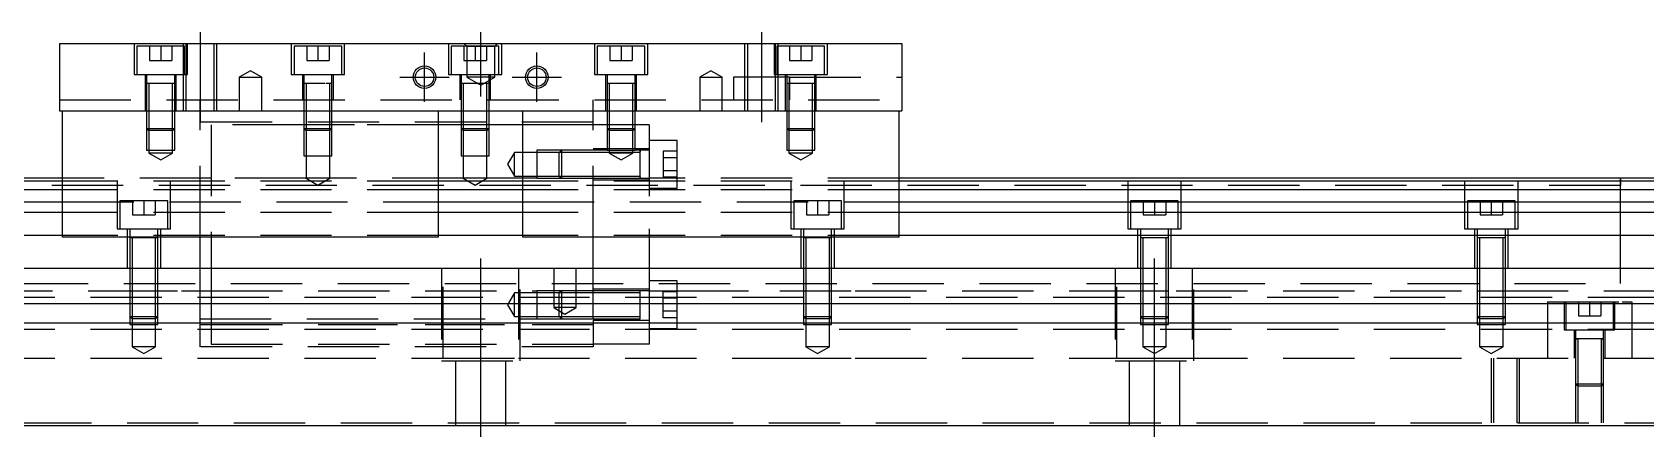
# Model space of a CAD drawing. Extents: x -20 to 741, y -255 to 102.
# Drawn here: x 180.1 to 467.5, y -233.5 to -161.5 of the extents above; entities that cross this region are included whole.
import ezdxf

# ---------------------------------------------------------------- set-up
doc = ezdxf.new("R2010")
doc.units = 0
doc.linetypes.add('CENTER', pattern=[50.8, 31.75, -6.35, 6.35, -6.35])
doc.linetypes.add('DASHED', pattern=[19.05, 12.7, -6.35])
doc.layers.get('0').update_dxf_attribs({"linetype": 'CONTINUOUS'})
doc.layers.add('CENTER', color=1, linetype='CENTER')

msp = doc.modelspace()

# ---------------------------------------------------------------- linework, layer by layer
at = {"color": 7, "linetype": 'CONTINUOUS'}
for p, q in [((185, -163.53), (185, -175.53)), ((185, -163.53), (335, -163.53)), ((335, -163.53), (335, -175.53)), ((185, -175.53), (335, -175.53)), ((185.5, -198.03), (185.5, -175.53)), ((252.5, -198.03), (252.5, -175.53)), ((267.5, -198.03), (267.5, -175.53)), ((334.5, -198.03), (334.5, -175.53)), ((288.4, -182.93), (288.4, -182.529994)), ((185.5, -188.03), (0, -188.03)), ((185.5, -189.569608), (0, -189.569608)), ((185.5, -187.53), (28, -187.53)), ((267.5, -188.03), (252.5, -188.03)), ((267.5, -189.569608), (252.5, -189.569608)), ((288.4, -187.530006), (288.4, -187.13)), ((463, -187.53), (334.5, -187.53)), ((520, -188.03), (334.5, -188.03)), ((520, -189.569608), (334.5, -189.569608)), ((463, -187.53), (462.995, -187.53)), ((463, -187.529994), (463, -188.03)), ((463, -187.530502), (463, -187.53)), ((463.005, -187.53), (463, -187.53)), ((472, -187.53), (463, -187.53)), ((463, -188.027168), (463, -187.530502)), ((463, -188.03), (463, -188.78)), ((0, -191.690392), (185.5, -191.690392)), ((252.5, -191.690392), (267.5, -191.690392)), ((334.5, -191.690392), (520, -191.690392)), ((185.5, -193.600532), (0, -193.600532)), ((267.5, -193.600532), (252.5, -193.600532)), ((520, -193.600532), (334.5, -193.600532)), ((185.5, -197.711934), (0, -197.711934)), ((252.5, -198.03), (185.5, -198.03)), ((267.5, -197.711934), (252.5, -197.711934)), ((334.5, -198.03), (267.5, -198.03)), ((520, -197.711934), (334.5, -197.711934)), ((0, -203.53), (520, -203.53)), ((0, -209.83), (520, -209.83)), ((288.4, -209.879968), (288.4, -209.83)), ((0, -213.23), (520, -213.23)), ((0, -231.53), (520, -231.53))]:
    msp.add_line(p, q, dxfattribs=at)
at = {"color": 3, "linetype": 'DASHED'}
for p, q in [((198.25, -163.53), (198.25, -169.03)), ((207.000006, -163.53), (207.000006, -175.53)), ((207.5, -163.53), (207.5, -175.53)), ((207.75, -169.03), (207.75, -163.53)), ((212.5, -175.53), (212.5, -163.53)), ((212.999994, -175.53), (212.999994, -163.53)), ((226.25, -163.53), (226.25, -169.03)), ((235.75, -169.03), (235.75, -163.53)), ((254.25, -163.53), (254.25, -169.03)), ((257.5, -164.03), (257, -163.53)), ((262.5, -164.03), (263, -163.53)), ((263.75, -169.03), (263.75, -163.53)), ((280.25, -163.53), (280.25, -169.03)), ((289.75, -169.03), (289.75, -163.53)), ((307.000006, -163.53), (307.000006, -175.53)), ((307.5, -163.53), (307.5, -175.53)), ((312.25, -163.53), (312.25, -169.03)), ((312.5, -175.53), (312.5, -163.53)), ((312.999994, -175.53), (312.999994, -163.53)), ((321.75, -169.03), (321.75, -163.53)), ((207.25, -164.03), (198.75, -164.03)), ((198.75, -164.03), (198.75, -169.03)), ((201, -164.03), (201, -166.53)), ((201, -166.53), (203, -166.53)), ((203, -164.03), (203, -166.53)), ((203, -166.53), (205, -166.53)), ((205, -164.03), (205, -166.53)), ((207.25, -169.03), (207.25, -164.03)), ((235.25, -164.03), (226.75, -164.03)), ((226.75, -164.03), (226.75, -169.03)), ((229, -164.03), (229, -166.53)), ((229, -166.53), (231, -166.53)), ((231, -164.03), (231, -166.53)), ((231, -166.53), (233, -166.53)), ((233, -164.03), (233, -166.53)), ((235.25, -169.03), (235.25, -164.03)), ((263.25, -164.03), (254.75, -164.03)), ((254.75, -164.03), (254.75, -169.03)), ((257, -164.03), (257, -166.53)), ((257, -166.53), (259, -166.53)), ((257.5, -164.03), (257.5, -169.53)), ((257.5, -164.03), (262.5, -164.03)), ((259, -164.03), (259, -166.53)), ((259, -166.53), (261, -166.53)), ((261, -164.03), (261, -166.53)), ((262.5, -169.53), (262.5, -164.03)), ((263.25, -169.03), (263.25, -164.03)), ((289.25, -164.03), (280.75, -164.03)), ((280.75, -164.03), (280.75, -169.03)), ((283, -164.03), (283, -166.53)), ((283, -166.53), (285, -166.53)), ((285, -164.03), (285, -166.53)), ((285, -166.53), (287, -166.53)), ((287, -164.03), (287, -166.53)), ((289.25, -169.03), (289.25, -164.03)), ((321.25, -164.03), (312.75, -164.03)), ((312.75, -164.03), (312.75, -169.03)), ((315, -164.03), (315, -166.53)), ((315, -166.53), (317, -166.53)), ((317, -164.03), (317, -166.53)), ((317, -166.53), (319, -166.53)), ((319, -164.03), (319, -166.53)), ((321.25, -169.03), (321.25, -164.03)), ((198.25, -169.03), (207.75, -169.03)), ((200.25, -169.03), (200.25, -175.53)), ((200.5, -169.03), (200.5, -170.63)), ((205.5, -170.63), (205.5, -169.03)), ((205.75, -175.53), (205.75, -169.03)), ((219, -168.3753), (217, -169.53)), ((217, -169.53), (219, -169.53)), ((217, -169.53), (217, -175.53)), ((221, -169.53), (219, -168.3753)), ((219, -169.53), (221, -169.53)), ((221, -175.53), (221, -169.53)), ((226.25, -169.03), (235.75, -169.03)), ((228.25, -169.03), (228.25, -173.53)), ((228.5, -169.03), (228.5, -170.63)), ((233.5, -170.63), (233.5, -169.03)), ((233.75, -173.53), (233.75, -169.03)), ((254.25, -169.03), (263.75, -169.03)), ((256.25, -169.03), (256.25, -173.53)), ((256.5, -169.03), (256.5, -170.63)), ((262.5, -169.53), (257.5, -169.53)), ((257.5, -169.53), (260, -170.973376)), ((260, -170.973376), (262.5, -169.53)), ((261.5, -170.63), (261.5, -169.03)), ((261.75, -173.53), (261.75, -169.03)), ((280.25, -169.03), (289.75, -169.03)), ((282.25, -169.03), (282.25, -175.53)), ((282.5, -169.03), (282.5, -170.63)), ((287.5, -170.63), (287.5, -169.03)), ((287.75, -175.53), (287.75, -169.03)), ((301, -168.3753), (299, -169.53)), ((299, -169.53), (301, -169.53)), ((299, -169.53), (299, -175.53)), ((303, -169.53), (301, -168.3753)), ((301, -169.53), (303, -169.53)), ((303, -175.53), (303, -169.53)), ((305, -169.53), (305, -173.53)), ((315, -169.53), (305, -169.53)), ((312.25, -169.03), (321.75, -169.03)), ((314.25, -169.03), (314.25, -175.53)), ((314.5, -169.03), (314.5, -170.63)), ((315, -169.53), (335, -169.53)), ((315, -173.53), (315, -169.53)), ((315, -169.53), (315, -170.63)), ((319.5, -170.63), (319.5, -169.03)), ((319.75, -175.53), (319.75, -169.03)), ((200.5, -170.625), (200.5, -170.63)), ((200.757468, -170.63), (200.5, -170.63)), ((200.5, -170.63), (200.5, -175.52998)), ((200.5, -170.63), (200.5, -170.635)), ((205.242552, -170.63), (200.757468, -170.63)), ((200.9, -170.63), (200.9, -175.52998)), ((205.1, -175.52998), (205.1, -170.63)), ((205.5, -170.63), (205.242552, -170.63)), ((205.5, -170.63), (205.5, -170.625)), ((205.5, -175.52998), (205.5, -170.63)), ((205.5, -170.635), (205.5, -170.63)), ((228.5, -170.625), (228.5, -170.63)), ((228.757468, -170.63), (228.5, -170.63)), ((228.5, -170.63), (228.5, -173.52998)), ((228.5, -170.63), (228.5, -170.635)), ((232.300194, -170.63), (228.757468, -170.63)), ((228.9, -170.63), (228.9, -173.52998)), ((233.5, -170.63), (232.5, -170.63)), ((233.1, -173.52998), (233.1, -170.63)), ((233.5, -170.63), (233.5, -170.625)), ((233.5, -173.52998), (233.5, -170.63)), ((233.5, -170.635), (233.5, -170.63)), ((256.5, -170.625), (256.5, -170.63)), ((256.757468, -170.63), (256.5, -170.63)), ((256.5, -170.63), (256.5, -170.635)), ((256.5, -170.63), (256.5, -173.52998)), ((261.242552, -170.63), (256.757468, -170.63)), ((256.9, -170.63), (256.9, -173.52998)), ((261.1, -173.52998), (261.1, -170.63)), ((261.5, -170.63), (261.242552, -170.63)), ((261.5, -170.63), (261.5, -170.625)), ((261.5, -170.635), (261.5, -170.63)), ((261.5, -173.52998), (261.5, -170.63)), ((282.5, -170.625), (282.5, -170.63)), ((282.757468, -170.63), (282.5, -170.63)), ((282.5, -170.63), (282.5, -170.635)), ((282.5, -170.63), (282.5, -175.52998)), ((287.242552, -170.63), (282.757468, -170.63)), ((282.9, -170.63), (282.9, -175.52998)), ((287.1, -175.52998), (287.1, -170.63)), ((287.5, -170.63), (287.242552, -170.63)), ((287.5, -170.63), (287.5, -170.625)), ((287.5, -170.635), (287.5, -170.63)), ((287.5, -175.52998), (287.5, -170.63)), ((314.5, -170.625), (314.5, -170.63)), ((314.757468, -170.63), (314.5, -170.63)), ((314.5, -170.63), (314.5, -175.52998)), ((314.5, -170.63), (314.5, -170.635)), ((319.242552, -170.63), (314.757468, -170.63)), ((314.9, -170.63), (314.9, -175.52998)), ((315, -170.63), (315, -173.53)), ((319.1, -175.52998), (319.1, -170.63)), ((319.5, -170.63), (319.242552, -170.63)), ((319.5, -170.63), (319.5, -170.625)), ((319.5, -175.52998), (319.5, -170.63)), ((319.5, -170.635), (319.5, -170.63)), ((185, -173.53), (335, -173.53)), ((210, -175.53), (210, -173.53)), ((228.5, -173.53), (228.5, -175.53)), ((228.500006, -173.53), (228.500006, -175.53)), ((228.9, -173.53), (228.9, -175.53)), ((233.1, -175.53), (233.1, -173.53)), ((233.499994, -175.53), (233.499994, -173.53)), ((233.5, -175.53), (233.5, -173.53)), ((256.5, -173.53), (256.5, -175.53)), ((256.500006, -173.53), (256.500006, -175.53)), ((256.9, -173.53), (256.9, -175.53)), ((261.1, -175.53), (261.1, -173.53)), ((261.499994, -175.53), (261.499994, -173.53)), ((261.5, -175.53), (261.5, -173.53)), ((280, -175.53), (280, -173.53)), ((200.5, -175.53), (200.5, -178.63)), ((200.500006, -175.53), (200.500006, -178.630006)), ((200.9, -175.53), (200.9, -179.03)), ((205.1, -179.03), (205.1, -175.53)), ((205.499994, -178.630006), (205.499994, -175.53)), ((205.5, -178.63), (205.5, -175.53)), ((210, -198.03), (210, -175.53)), ((280, -177.53), (210, -177.53)), ((212, -178.03), (212, -198.03)), ((228.5, -178.03), (212, -178.03)), ((228.5, -175.53), (228.5, -178.63)), ((228.9, -178.03), (228.5, -178.03)), ((228.500006, -175.53), (228.500006, -178.630006)), ((228.9, -175.53), (228.9, -179.03)), ((232.5, -178.03), (228.9, -178.03)), ((232.9, -178.03), (232.5, -178.03)), ((233.1, -178.03), (232.9, -178.03)), ((233.1, -179.03), (233.1, -175.53)), ((233.5, -178.03), (233.1, -178.03)), ((233.499994, -178.630006), (233.499994, -175.53)), ((233.5, -178.63), (233.5, -175.53)), ((237.1, -178.03), (233.5, -178.03)), ((237.5, -178.03), (237.1, -178.03)), ((252.5, -178.03), (237.5, -178.03)), ((256.5, -178.03), (252.5, -178.03)), ((256.5, -175.53), (256.5, -178.63)), ((256.9, -178.03), (256.5, -178.03)), ((256.500006, -175.53), (256.500006, -178.630006)), ((256.9, -175.53), (256.9, -179.03)), ((261.1, -178.03), (256.9, -178.03)), ((261.1, -179.03), (261.1, -175.53)), ((261.5, -178.03), (261.1, -178.03)), ((261.499994, -178.630006), (261.499994, -175.53)), ((261.5, -178.63), (261.5, -175.53)), ((267.5, -178.03), (261.5, -178.03)), ((280, -178.03), (267.5, -178.03)), ((280, -198.03), (280, -175.53)), ((282.5, -178.03), (280, -178.03)), ((282.5, -175.53), (282.5, -178.63)), ((282.9, -178.03), (282.5, -178.03)), ((282.500006, -175.53), (282.500006, -178.630006)), ((282.9, -175.53), (282.9, -179.03)), ((287.1, -178.03), (282.9, -178.03)), ((287.1, -179.03), (287.1, -175.53)), ((287.5, -178.03), (287.1, -178.03)), ((287.499994, -178.630006), (287.499994, -175.53)), ((287.5, -178.63), (287.5, -175.53)), ((290, -178.03), (287.5, -178.03)), ((290, -178.03), (290, -196.53)), ((314.5, -175.53), (314.5, -178.63)), ((314.500006, -175.53), (314.500006, -178.630006)), ((314.9, -175.53), (314.9, -179.03)), ((319.1, -179.03), (319.1, -175.53)), ((319.499994, -178.630006), (319.499994, -175.53)), ((319.5, -178.63), (319.5, -175.53)), ((200.5, -178.63), (205.5, -178.63)), ((200.5, -178.63), (200.9, -179.03)), ((200.500006, -178.63002), (200.500006, -182.53)), ((205.1, -179.03), (200.9, -179.03)), ((200.9, -179.03002), (200.9, -182.53)), ((205.1, -179.03), (205.5, -178.63)), ((205.1, -182.53), (205.1, -179.03002)), ((205.499994, -182.53), (205.499994, -178.63002)), ((228.5, -178.63), (233.499994, -178.63)), ((228.5, -178.63), (228.9, -179.03)), ((228.500006, -178.63002), (228.500006, -183.53)), ((233.1, -179.03), (228.9, -179.03)), ((228.9, -179.03002), (228.9, -183.53)), ((232.9, -179.03), (232.500006, -179.03)), ((233.1, -179.03), (233.5, -178.63)), ((233.1, -183.53), (233.1, -179.03002)), ((233.499994, -179.03), (233.499994, -178.63002)), ((233.499994, -182.53), (233.499994, -179.03)), ((256.5, -178.63), (261.5, -178.63)), ((256.5, -178.63), (256.9, -179.03)), ((256.500006, -178.63002), (256.500006, -183.53)), ((261.1, -179.03), (256.9, -179.03)), ((256.9, -179.03002), (256.9, -183.53)), ((261.1, -179.03), (261.5, -178.63)), ((261.1, -183.53), (261.1, -179.03002)), ((261.499994, -183.53), (261.499994, -178.63002)), ((282.5, -178.63), (287.5, -178.63)), ((282.5, -178.63), (282.9, -179.03)), ((282.500006, -178.63002), (282.500006, -182.53)), ((287.1, -179.03), (282.9, -179.03)), ((282.9, -179.03002), (282.9, -182.53)), ((287.1, -179.03), (287.5, -178.63)), ((287.1, -182.53), (287.1, -179.03002)), ((287.499994, -182.53), (287.499994, -178.63002)), ((295, -180.78), (290, -180.78)), ((295, -189.28), (295, -180.78)), ((314.5, -178.63), (319.5, -178.63)), ((314.5, -178.63), (314.9, -179.03)), ((314.500006, -178.63002), (314.500006, -182.53)), ((319.1, -179.03), (314.9, -179.03)), ((314.9, -179.03002), (314.9, -182.53)), ((319.1, -179.03), (319.5, -178.63)), ((319.1, -182.53), (319.1, -179.03002)), ((319.499994, -182.53), (319.499994, -178.63002)), ((200.500006, -182.53), (205.499994, -182.53)), ((200.9, -182.53), (200.9, -183.03)), ((205.1, -183.03), (200.9, -183.03)), ((200.9, -183.03), (203, -184.242436)), ((203, -184.242436), (205.1, -183.03)), ((205.1, -183.03), (205.1, -182.53)), ((228.500006, -183.53), (233.499994, -183.53)), ((228.9, -183.53), (228.9, -187.53)), ((233.1, -187.53), (233.1, -183.53)), ((233.499994, -183.53), (233.499994, -182.53)), ((256.500006, -183.53), (261.499994, -183.53)), ((256.9, -183.53), (256.9, -187.53)), ((261.1, -187.53), (261.1, -183.53)), ((266, -182.93), (264.787564, -185.03)), ((266, -187.13), (266, -182.93)), ((270, -182.93), (266, -182.93)), ((270, -182.530006), (270, -187.529994)), ((274.39998, -182.530006), (270, -182.530006)), ((273.99998, -182.93), (270, -182.93)), ((274.4, -182.53), (274, -182.93)), ((274, -187.13), (274, -182.93)), ((280, -182.93), (274, -182.93)), ((280, -182.530006), (274.399994, -182.530006)), ((274.4, -182.53), (274.4, -187.53)), ((280, -182.53), (274.4, -182.53)), ((290, -182.28), (280, -182.28)), ((282.500006, -182.53), (280.00002, -182.53)), ((288.4, -182.93), (280.00002, -182.93)), ((282.500006, -182.53), (287.499994, -182.53)), ((282.9, -182.53), (282.9, -183.03)), ((287.1, -183.03), (282.9, -183.03)), ((282.9, -183.03), (285, -184.242436)), ((285, -184.242436), (287.1, -183.03)), ((287.1, -183.03), (287.1, -182.53)), ((288.405, -182.53), (287.499994, -182.53)), ((290, -182.53), (288.395, -182.53)), ((288.4, -182.787468), (288.4, -182.53)), ((288.4, -182.53), (288.4, -182.787448)), ((288.4, -182.787468), (288.4, -182.53)), ((288.4, -184.879954), (288.4, -182.787468)), ((292.5, -182.720598), (292.5, -183.8753)), ((295, -182.720598), (292.5, -182.720598)), ((292.5, -183.8753), (292.5, -186.1847)), ((295, -183.8753), (292.5, -183.8753)), ((314.500006, -182.53), (319.499994, -182.53)), ((314.9, -182.53), (314.9, -183.03)), ((319.1, -183.03), (314.9, -183.03)), ((314.9, -183.03), (317, -184.242436)), ((317, -184.242436), (319.1, -183.03)), ((319.1, -183.03), (319.1, -182.53)), ((264.787564, -185.03), (266, -187.13)), ((288.4, -187.272552), (288.4, -184.879954)), ((292.5, -186.1847), (292.5, -187.339402)), ((295, -186.1847), (292.5, -186.1847)), ((463, -188.78), (25, -188.78)), ((211.99998, -187.53), (185.5, -187.53)), ((252.5, -188.03), (185.5, -188.03)), ((252.5, -189.569608), (185.5, -189.569608)), ((195.25, -188.03), (195.25, -196.53)), ((204.75, -196.53), (204.75, -188.03)), ((228.9, -187.53), (212, -187.53)), ((233.1, -187.53), (228.9, -187.53)), ((228.9, -187.53), (231, -188.742436)), ((231, -188.742436), (233.1, -187.53)), ((256.9, -187.53), (233.1, -187.53)), ((261.1, -187.53), (256.9, -187.53)), ((256.9, -187.53), (259, -188.742436)), ((259, -188.742436), (261.1, -187.53)), ((269.99998, -187.53), (261.1, -187.53)), ((266, -187.13), (270, -187.13)), ((334.5, -188.03), (267.5, -188.03)), ((334.5, -189.569608), (267.5, -189.569608)), ((270, -187.13), (273.99998, -187.13)), ((270, -187.529994), (274.39998, -187.529994)), ((274, -187.13), (274.4, -187.53)), ((274, -187.13), (280, -187.13)), ((274.4, -187.529994), (280, -187.529994)), ((274.4, -187.53), (280, -187.53)), ((280, -187.78), (290, -187.78)), ((280.00002, -187.13), (288.4, -187.13)), ((280.00002, -187.53), (288.405, -187.53)), ((288.395, -187.53), (290, -187.53)), ((288.4, -187.53), (288.4, -187.272552)), ((288.4, -187.272602), (288.4, -187.53)), ((290, -189.28), (295, -189.28)), ((334.5, -187.53), (290.00002, -187.53)), ((295, -187.339402), (292.5, -187.339402)), ((315.25, -188.03), (315.25, -196.53)), ((324.75, -196.53), (324.75, -188.03)), ((375.25, -188.03), (375.25, -196.53)), ((384.75, -196.53), (384.75, -188.03)), ((435.25, -188.03), (435.25, -196.53)), ((444.75, -196.53), (444.75, -188.03)), ((463, -197.730066), (463, -188.027168)), ((185.5, -191.690392), (252.5, -191.690392)), ((204.25, -191.53), (195.75, -191.53)), ((195.75, -191.53), (195.75, -196.53)), ((198, -191.53), (198, -194.03)), ((200, -191.53), (200, -194.03)), ((202, -191.53), (202, -194.03)), ((204.25, -196.53), (204.25, -191.53)), ((267.5, -191.690392), (334.5, -191.690392)), ((324.25, -191.53), (315.75, -191.53)), ((315.75, -191.53), (315.75, -196.53)), ((318, -191.53), (318, -194.03)), ((320, -191.53), (320, -194.03)), ((322, -191.53), (322, -194.03)), ((324.25, -196.53), (324.25, -191.53)), ((384.25, -191.53), (375.75, -191.53)), ((375.75, -191.53), (375.75, -196.53)), ((378, -191.53), (378, -194.03)), ((380, -191.53), (380, -194.03)), ((382, -191.53), (382, -194.03)), ((384.25, -196.53), (384.25, -191.53)), ((444.25, -191.53), (435.75, -191.53)), ((435.75, -191.53), (435.75, -196.53)), ((438, -191.53), (438, -194.03)), ((440, -191.53), (440, -194.03)), ((442, -191.53), (442, -194.03)), ((444.25, -196.53), (444.25, -191.53)), ((252.5, -193.600532), (185.5, -193.600532)), ((198, -194.03), (200, -194.03)), ((200, -194.03), (202, -194.03)), ((334.5, -193.600532), (267.5, -193.600532)), ((318, -194.03), (320, -194.03)), ((320, -194.03), (322, -194.03)), ((378, -194.03), (380, -194.03)), ((380, -194.03), (382, -194.03)), ((438, -194.03), (440, -194.03)), ((440, -194.03), (442, -194.03)), ((252.5, -197.711934), (185.5, -197.711934)), ((195.25, -196.53), (204.75, -196.53)), ((197, -196.53), (197, -203.53)), ((197.5, -196.53), (197.5, -198.13)), ((197.5, -198.125), (197.5, -198.13)), ((202.5, -198.13), (197.5, -198.13)), ((197.5, -198.13), (197.5, -198.135)), ((197.5, -198.13), (197.5, -203.52998)), ((197.9, -198.13), (197.9, -203.52998)), ((202.1, -203.52998), (202.1, -198.13)), ((202.5, -198.13), (202.5, -196.53)), ((202.5, -198.13), (202.5, -198.125)), ((202.5, -198.135), (202.5, -198.13)), ((202.5, -203.52998), (202.5, -198.13)), ((203, -203.53), (203, -196.53)), ((210, -203.53), (210, -198.03)), ((212, -198.03), (212, -203.53)), ((334.5, -197.711934), (267.5, -197.711934)), ((280, -203.53), (280, -198.03)), ((290, -196.53), (290, -198.03)), ((290, -198.13), (290, -203.53)), ((315.25, -196.53), (324.75, -196.53)), ((317, -196.53), (317, -203.53)), ((317.5, -196.53), (317.5, -198.13)), ((317.5, -198.125), (317.5, -198.13)), ((322.5, -198.13), (317.5, -198.13)), ((317.5, -198.13), (317.5, -198.135)), ((317.5, -198.13), (317.5, -203.52998)), ((317.9, -198.13), (317.9, -203.52998)), ((322.1, -203.52998), (322.1, -198.13)), ((322.5, -198.13), (322.5, -196.53)), ((322.5, -198.13), (322.5, -198.125)), ((322.5, -198.135), (322.5, -198.13)), ((322.5, -203.52998), (322.5, -198.13)), ((323, -203.53), (323, -196.53)), ((375.25, -196.53), (384.75, -196.53)), ((377, -196.53), (377, -203.53)), ((377.5, -196.53), (377.5, -198.13)), ((377.5, -198.125), (377.5, -198.13)), ((382.5, -198.13), (377.5, -198.13)), ((377.5, -198.13), (377.5, -198.135)), ((377.5, -198.13), (377.5, -203.52998)), ((377.9, -198.13), (377.9, -203.52998)), ((382.1, -203.52998), (382.1, -198.13)), ((382.5, -198.13), (382.5, -196.53)), ((382.5, -198.13), (382.5, -198.125)), ((382.5, -198.135), (382.5, -198.13)), ((382.5, -203.52998), (382.5, -198.13)), ((383, -203.53), (383, -196.53)), ((435.25, -196.53), (444.75, -196.53)), ((437, -196.53), (437, -203.53)), ((437.5, -196.53), (437.5, -198.13)), ((437.5, -198.125), (437.5, -198.13)), ((442.5, -198.13), (437.5, -198.13)), ((437.5, -198.13), (437.5, -198.135)), ((437.5, -198.13), (437.5, -203.52998)), ((437.9, -198.13), (437.9, -203.52998)), ((442.1, -203.52998), (442.1, -198.13)), ((442.5, -198.13), (442.5, -196.53)), ((442.5, -198.13), (442.5, -198.125)), ((442.5, -198.135), (442.5, -198.13)), ((442.5, -203.52998), (442.5, -198.13)), ((443, -203.53), (443, -196.53)), ((463, -206.28), (463, -197.730066)), ((197.5, -203.53), (197.5, -209.83)), ((197.500006, -203.53), (197.500006, -209.83)), ((197.9, -203.53), (197.9, -209.83)), ((202.1, -209.83), (202.1, -203.53)), ((202.499994, -209.83), (202.499994, -203.53)), ((202.5, -209.83), (202.5, -203.53)), ((210, -209.83), (210, -203.53)), ((212, -203.53), (212, -209.83)), ((253, -203.53), (253, -220.03)), ((253.291796, -219.53), (253.291796, -203.53)), ((266.708204, -203.53), (266.708204, -219.53)), ((267, -220.03), (267, -203.53)), ((273, -203.53), (273, -210.53)), ((277, -210.53), (277, -203.53)), ((280, -209.83), (280, -203.53)), ((290, -203.53), (290, -209.83)), ((317.5, -203.53), (317.5, -209.83)), ((317.500006, -203.53), (317.500006, -209.83)), ((317.9, -203.53), (317.9, -209.83)), ((322.1, -209.83), (322.1, -203.53)), ((322.499994, -209.83), (322.499994, -203.53)), ((322.5, -209.83), (322.5, -203.53)), ((373, -203.53), (373, -220.03)), ((373.291796, -219.53), (373.291796, -203.53)), ((377.5, -203.53), (377.5, -209.83)), ((377.500006, -203.53), (377.500006, -209.83)), ((377.9, -203.53), (377.9, -209.83)), ((382.1, -209.83), (382.1, -203.53)), ((382.499994, -209.83), (382.499994, -203.53)), ((382.5, -209.83), (382.5, -203.53)), ((386.708204, -203.53), (386.708204, -219.53)), ((387, -220.03), (387, -203.53)), ((437.5, -203.53), (437.5, -209.83)), ((437.500006, -203.53), (437.500006, -209.83)), ((437.9, -203.53), (437.9, -209.83)), ((442.1, -209.83), (442.1, -203.53)), ((442.499994, -209.83), (442.499994, -203.53)), ((442.5, -209.83), (442.5, -203.53)), ((25, -206.28), (463, -206.28)), ((292.1, -205.78), (290, -205.78)), ((292.5, -205.78), (292.1, -205.78)), ((295, -205.78), (292.5, -205.78)), ((295, -209.83), (295, -205.78)), ((0, -208.68), (520, -208.68)), ((56.708204, -207.53), (193.291796, -207.53)), ((193.291796, -207.53), (206.708204, -207.53)), ((197.5, -207.53), (197.9, -207.53)), ((197.9, -207.53), (202.1, -207.53)), ((202.1, -207.53), (202.5, -207.53)), ((206.708204, -207.53), (210, -207.53)), ((210, -207.53), (211.99998, -207.53)), ((212, -207.529994), (269.999982, -207.529994)), ((212, -207.53), (269.99998, -207.53)), ((266, -207.93), (264.787564, -210.03)), ((266, -212.13), (266, -207.93)), ((270, -207.93), (266, -207.93)), ((270, -207.530006), (270, -212.529994)), ((274.39998, -207.530006), (270, -207.530006)), ((273.99998, -207.93), (270, -207.93)), ((274.4, -207.53), (274, -207.93)), ((274, -209.83), (274, -207.93)), ((280, -207.93), (274, -207.93)), ((280, -207.530006), (274.399994, -207.530006)), ((274.4, -207.53), (274.4, -209.83)), ((280, -207.53), (274.4, -207.53)), ((290, -207.28), (280, -207.28)), ((287.5, -207.53), (280.00002, -207.53)), ((287.5, -207.93), (280.00002, -207.93)), ((287.9, -207.53), (287.5, -207.53)), ((287.9, -207.93), (287.5, -207.93)), ((288.4, -207.53), (287.9, -207.53)), ((288.4, -207.93), (287.9, -207.93)), ((288.4, -207.53), (288.395, -207.53)), ((288.4, -207.787468), (288.4, -207.53)), ((288.405, -207.53), (288.4, -207.53)), ((290, -207.53), (288.4, -207.53)), ((288.4, -209.829974), (288.4, -207.787468)), ((290.00002, -207.53), (292.1, -207.53)), ((292.1, -207.53), (292.5, -207.53)), ((292.5, -207.53), (295, -207.53)), ((295, -207.720598), (292.5, -207.720598)), ((292.5, -212.339402), (292.5, -207.720598)), ((295, -208.8753), (292.5, -208.8753)), ((295, -207.53), (313.291796, -207.53)), ((313.291796, -207.53), (326.708204, -207.53)), ((317.5, -207.53), (317.9, -207.53)), ((317.9, -207.53), (322.1, -207.53)), ((322.1, -207.53), (322.5, -207.53)), ((326.708204, -207.53), (463.005, -207.53)), ((377.5, -207.53), (377.9, -207.53)), ((377.9, -207.53), (382.1, -207.53)), ((382.1, -207.53), (382.5, -207.53)), ((437.5, -207.53), (437.9, -207.53)), ((437.9, -207.53), (442.1, -207.53)), ((442.1, -207.53), (442.5, -207.53)), ((450, -209.53), (450, -209.83)), ((450, -209.53), (463.291796, -209.53)), ((453, -209.53), (453, -214.53)), ((453.25, -209.53), (453.25, -209.83)), ((455.5, -209.53), (455.5, -212.03)), ((457.5, -209.53), (457.5, -212.03)), ((459.5, -209.53), (459.5, -212.03)), ((461.75, -209.83), (461.75, -209.53)), ((462, -214.53), (462, -209.53)), ((462.995, -207.53), (463.291796, -207.53)), ((463.291796, -207.53), (472, -207.53)), ((463.291796, -209.53), (465, -209.53)), ((465, -209.53), (465, -209.83)), ((197.5, -209.83), (197.5, -212.13)), ((197.5, -212.13), (202.5, -212.13)), ((197.5, -212.13), (197.9, -212.53)), ((197.500006, -209.83), (197.500006, -212.130006)), ((197.500006, -212.13002), (197.500006, -213.23)), ((197.9, -209.83), (197.9, -212.53)), ((202.1, -212.53), (197.9, -212.53)), ((197.9, -212.53002), (197.9, -213.53)), ((202.1, -212.53), (202.1, -209.83)), ((202.1, -212.53), (202.5, -212.13)), ((202.1, -213.53), (202.1, -212.53002)), ((202.499994, -212.130006), (202.499994, -209.83)), ((202.499994, -213.23), (202.499994, -212.13002)), ((202.5, -212.13), (202.5, -209.83)), ((210, -212.53), (210, -209.83)), ((210, -213.23), (210, -212.53)), ((210, -212.53), (280, -212.53)), ((212, -209.83), (212, -213.23)), ((264.787564, -210.03), (266, -212.13)), ((266, -212.13), (270, -212.13)), ((270, -212.13), (273.99998, -212.13)), ((277, -210.53), (273, -210.53)), ((273, -210.53), (275, -211.6847)), ((274, -212.13), (274, -209.83)), ((274, -212.13), (280, -212.13)), ((274, -212.13), (274.4, -212.53)), ((274.4, -209.83), (274.4, -212.53)), ((275, -211.6847), (277, -210.53)), ((280, -212.53), (280, -209.83)), ((280, -212.53), (280, -213.23)), ((280.00002, -212.13), (288.4, -212.13)), ((280.00002, -212.53), (288.4, -212.53)), ((288.4, -210.23002), (288.4, -209.829974)), ((288.4, -212.53), (288.4, -210.23002)), ((290, -209.83), (290, -212.53)), ((290, -212.53), (290, -213.23)), ((292.499994, -212.130006), (292.499994, -209.83)), ((295, -211.1847), (292.5, -211.1847)), ((295, -212.339402), (292.5, -212.339402)), ((295, -213.23), (295, -209.83)), ((317.5, -209.83), (317.5, -212.13)), ((317.5, -212.13), (322.5, -212.13)), ((317.5, -212.13), (317.9, -212.53)), ((317.500006, -209.83), (317.500006, -212.130006)), ((317.500006, -212.13002), (317.500006, -213.23)), ((317.9, -209.83), (317.9, -212.53)), ((322.1, -212.53), (317.9, -212.53)), ((317.9, -212.53002), (317.9, -213.53)), ((322.1, -212.53), (322.1, -209.83)), ((322.1, -212.53), (322.5, -212.13)), ((322.1, -213.53), (322.1, -212.53002)), ((322.499994, -212.130006), (322.499994, -209.83)), ((322.499994, -213.23), (322.499994, -212.13002)), ((322.5, -212.13), (322.5, -209.83)), ((377.5, -209.83), (377.5, -212.13)), ((377.5, -212.13), (382.5, -212.13)), ((377.5, -212.13), (377.9, -212.53)), ((377.500006, -209.83), (377.500006, -212.130006)), ((377.500006, -212.13002), (377.500006, -213.23)), ((377.9, -209.83), (377.9, -212.53)), ((382.1, -212.53), (377.9, -212.53)), ((377.9, -212.53002), (377.9, -213.53)), ((382.1, -212.53), (382.1, -209.83)), ((382.1, -212.53), (382.5, -212.13)), ((382.1, -213.53), (382.1, -212.53002)), ((382.499994, -212.130006), (382.499994, -209.83)), ((382.499994, -213.23), (382.499994, -212.13002)), ((382.5, -212.13), (382.5, -209.83)), ((437.5, -209.83), (437.5, -212.13)), ((437.5, -212.13), (442.5, -212.13)), ((437.5, -212.13), (437.9, -212.53)), ((437.500006, -209.83), (437.500006, -212.130006)), ((437.500006, -212.13002), (437.500006, -213.23)), ((437.9, -209.83), (437.9, -212.53)), ((442.1, -212.53), (437.9, -212.53)), ((437.9, -212.53002), (437.9, -213.53)), ((442.1, -212.53), (442.1, -209.83)), ((442.1, -212.53), (442.5, -212.13)), ((442.1, -213.53), (442.1, -212.53002)), ((442.499994, -212.130006), (442.499994, -209.83)), ((442.499994, -213.23), (442.499994, -212.13002)), ((442.5, -212.13), (442.5, -209.83)), ((450, -209.83), (450, -213.23)), ((453.25, -209.83), (453.25, -213.23)), ((455.5, -212.03), (457.5, -212.03)), ((457.5, -212.03), (459.5, -212.03)), ((461.75, -213.23), (461.75, -209.83)), ((465, -209.83), (465, -213.23)), ((0, -214.38), (520, -214.38)), ((197.500006, -213.23), (197.500006, -213.53)), ((197.500006, -213.53), (202.499994, -213.53)), ((197.9, -213.53), (197.9, -217.53)), ((202.1, -217.53), (202.1, -213.53)), ((202.499994, -213.53), (202.499994, -213.23)), ((210, -217.53), (210, -213.23)), ((210, -213.53), (227.500006, -213.53)), ((210, -213.53), (212, -213.53)), ((212, -213.23), (212, -217.03)), ((212, -213.53), (280, -213.53)), ((232.499994, -213.53), (280, -213.53)), ((280, -212.78), (290, -212.78)), ((280, -213.23), (280, -217.53)), ((290, -213.23), (290, -213.53)), ((290, -213.53), (290, -217.03)), ((290, -214.28), (295, -214.28)), ((295, -214.28), (295, -213.23)), ((317.500006, -213.23), (317.500006, -213.53)), ((317.500006, -213.53), (322.499994, -213.53)), ((317.9, -213.53), (317.9, -217.53)), ((322.1, -217.53), (322.1, -213.53)), ((322.499994, -213.53), (322.499994, -213.23)), ((377.500006, -213.23), (377.500006, -213.53)), ((377.500006, -213.53), (382.499994, -213.53)), ((377.9, -213.53), (377.9, -217.53)), ((382.1, -217.53), (382.1, -213.53)), ((382.499994, -213.53), (382.499994, -213.23)), ((437.500006, -213.23), (437.500006, -213.53)), ((437.500006, -213.53), (442.499994, -213.53)), ((437.9, -213.53), (437.9, -217.53)), ((442.1, -217.53), (442.1, -213.53)), ((442.499994, -213.53), (442.499994, -213.23)), ((450, -213.23), (450, -219.53)), ((453, -214.53), (462, -214.53)), ((453.25, -213.23), (453.25, -214.53)), ((454.75, -214.53), (454.75, -219.53)), ((455, -214.53), (455, -216.13)), ((460, -216.13), (460, -214.53)), ((460.25, -219.53), (460.25, -214.53)), ((461.75, -214.53), (461.75, -213.23)), ((465, -213.23), (465, -219.53)), ((202.1, -217.53), (197.9, -217.53)), ((197.9, -217.53), (200, -218.742436)), ((200, -218.742436), (202.1, -217.53)), ((280, -217.53), (210, -217.53)), ((212, -217.03), (280, -217.03)), ((290, -217.03), (280, -217.03)), ((322.1, -217.53), (317.9, -217.53)), ((317.9, -217.53), (320, -218.742436)), ((320, -218.742436), (322.1, -217.53)), ((382.1, -217.53), (377.9, -217.53)), ((377.9, -217.53), (380, -218.742436)), ((380, -218.742436), (382.1, -217.53)), ((442.1, -217.53), (437.9, -217.53)), ((437.9, -217.53), (440, -218.742436)), ((440, -218.742436), (442.1, -217.53)), ((455, -216.125), (455, -216.13)), ((455, -216.13), (455.257448, -216.13)), ((455.257468, -216.13), (455, -216.13)), ((455, -216.13), (455, -219.52998)), ((455, -216.13), (455, -216.135)), ((459.742552, -216.13), (455.257468, -216.13)), ((455.4, -216.13), (455.4, -219.52998)), ((459.6, -219.52998), (459.6, -216.13)), ((460, -216.13), (459.742552, -216.13)), ((459.742602, -216.13), (460, -216.13)), ((460, -216.13), (460, -216.125)), ((460, -219.52998), (460, -216.13)), ((460, -216.135), (460, -216.13)), ((0, -219.53), (313.291796, -219.53)), ((253, -220.03), (267, -220.03)), ((253.291796, -219.53), (266.708204, -219.53)), ((255.5, -220.03), (255.5, -231.53)), ((264.5, -231.53), (264.5, -220.03)), ((313.291796, -219.53), (326.708204, -219.53)), ((326.708204, -219.53), (463.291796, -219.53)), ((373, -220.03), (387, -220.03)), ((373.291796, -219.53), (386.708204, -219.53)), ((375.5, -220.03), (375.5, -231.53)), ((384.5, -231.53), (384.5, -220.03)), ((440.000006, -219.53), (440.000006, -231.03)), ((440.4, -219.53), (440.4, -231.03)), ((444.6, -231.03), (444.6, -219.53)), ((444.999994, -231.03), (444.999994, -219.53)), ((455, -219.53), (455, -224.13)), ((455.000006, -219.53), (455.000006, -224.130006)), ((455.4, -219.53), (455.4, -224.53)), ((459.6, -224.53), (459.6, -219.53)), ((459.999994, -224.130006), (459.999994, -219.53)), ((460, -224.13), (460, -219.53)), ((463.291796, -219.53), (476.708204, -219.53)), ((455, -224.13), (460, -224.13)), ((455, -224.13), (455.4, -224.53)), ((455.000006, -224.13002), (455.000006, -231.03)), ((459.6, -224.53), (460, -224.13)), ((459.999994, -231.03), (459.999994, -224.13002)), ((459.6, -224.53), (455.4, -224.53)), ((455.4, -224.53002), (455.4, -231.03)), ((459.6, -231.03), (459.6, -224.53002)), ((6.499992, -231.03), (520, -231.03))]:
    msp.add_line(p, q, dxfattribs=at)
at = {"color": 3, "linetype": 'CONTINUOUS'}
for centre in [(250, -169.53), (270, -169.53)]:
    msp.add_circle(centre, 2, dxfattribs=at)
at = {"color": 7, "linetype": 'CONTINUOUS'}
for centre in [(250, -169.53), (270, -169.53)]:
    msp.add_circle(centre, 1.65, dxfattribs=at)
at = {"layer": 'CENTER', "color": 1, "linetype": 'CENTER'}
for p, q in [((210, -161.53), (210, -177.53)), ((260, -172.973376), (260, -161.53)), ((310, -161.53), (310, -177.53)), ((250, -173.93), (250, -165.13)), ((270, -173.93), (270, -165.13)), ((245.6, -169.53), (254.4, -169.53)), ((265.6, -169.53), (274.4, -169.53)), ((260, -233.53), (260, -201.53)), ((380, -233.53), (380, -201.53))]:
    msp.add_line(p, q, dxfattribs=at)

doc.saveas('drawing.dxf')
